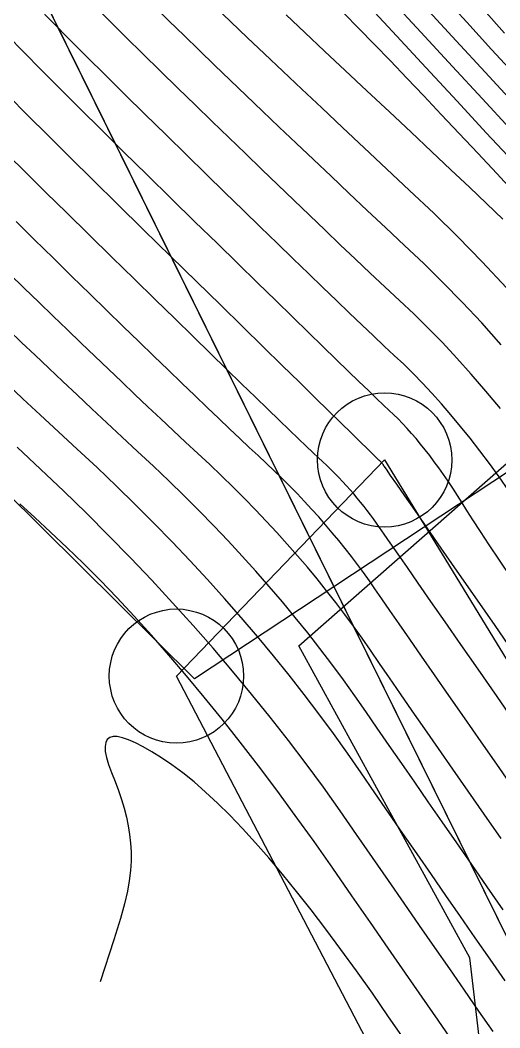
# Model space of a CAD drawing. Extents: x 83 to 1412852, y -76 to 4931706.
# Drawn here: x 1412632.88 to 1412636.45, y 4931556.84 to 4931564.35 of the extents above; entities that cross this region are included whole.
import ezdxf

# ---------------------------------------------------------------- set-up
doc = ezdxf.new("R2010")
doc.units = 0
doc.header["$MEASUREMENT"] = 0
doc.header["$PDMODE"] = 33
doc.header["$PDSIZE"] = 1
doc.layers.get('0').update_dxf_attribs({"color": 1, "linetype": 'CONTINUOUS'})
for name, color, linetype in [('Ground topo-Rev01', 1, 'CONTINUOUS'), ('New scratch layer', 1, 'CONTINUOUS'), ('nz-property-titles(LINZ DOWNLOAD)', 1, 'CONTINUOUS')]:
    doc.layers.add(name, color=color, linetype=linetype)

msp = doc.modelspace()

# ---------------------------------------------------------------- linework, layer by layer
for points in [[(1412636.4521, 4931561.4523), (1412636.3434, 4931561.583), (1412636.2351, 4931561.7085), (1412636.1273, 4931561.8288), (1412636.0199, 4931561.9439), (1412635.9129, 4931562.0537), (1412635.8064, 4931562.1583), (1412635.7002, 4931562.2577), (1412635.5925, 4931562.359), (1412635.4833, 4931562.462), (1412635.3724, 4931562.5669), (1412635.2601, 4931562.6735), (1412635.1461, 4931562.782), (1412635.0306, 4931562.8923), (1412634.9135, 4931563.0045), (1412634.7949, 4931563.1184), (1412634.6747, 4931563.2342), (1412634.553, 4931563.3517), (1412634.4296, 4931563.4711), (1412634.3048, 4931563.5923), (1412634.1783, 4931563.7153), (1412634.0503, 4931563.8401), (1412633.9207, 4931563.9668), (1412633.7896, 4931564.0953), (1412633.6638, 4931564.2192), (1412633.5433, 4931564.3386), (1412633.4281, 4931564.4535)], [(1412636.5485, 4931563.2899), (1412636.3468, 4931563.5079), (1412636.1297, 4931563.7427), (1412635.897, 4931563.9943), (1412635.6488, 4931564.2626), (1412635.4159, 4931564.5144)], [(1412636.5223, 4931563.5392), (1412636.3162, 4931563.762), (1412636.0954, 4931564.0007), (1412635.8599, 4931564.2554), (1412635.6393, 4931564.4948)], [(1412636.5838, 4931563.9146), (1412636.3858, 4931564.1286), (1412636.2009, 4931564.3314), (1412636.029, 4931564.523)], [(1412636.515, 4931560.841), (1412636.4424, 4931560.9438), (1412636.3701, 4931561.0431), (1412636.2981, 4931561.139), (1412636.2263, 4931561.2314), (1412636.1548, 4931561.3205), (1412636.0836, 4931561.4061), (1412636.0127, 4931561.4883), (1412635.942, 4931561.5671), (1412635.8717, 4931561.6425), (1412635.8016, 4931561.7145), (1412635.7318, 4931561.783), (1412635.6622, 4931561.8482), (1412635.5872, 4931561.9189), (1412635.5067, 4931561.9951), (1412635.4208, 4931562.0769), (1412635.3293, 4931562.1642), (1412635.2324, 4931562.2571), (1412635.1301, 4931562.3555), (1412635.0222, 4931562.4594), (1412634.9089, 4931562.569), (1412634.7901, 4931562.684), (1412634.6659, 4931562.8046), (1412634.5361, 4931562.9308), (1412634.4009, 4931563.0625), (1412634.2602, 4931563.1998), (1412634.1141, 4931563.3426), (1412633.9625, 4931563.4909), (1412633.8054, 4931563.6448), (1412633.6549, 4931563.793), (1412633.5111, 4931563.9353), (1412633.3739, 4931564.072), (1412633.2434, 4931564.2028), (1412633.1195, 4931564.328), (1412633.0023, 4931564.4473)], [(1412636.4576, 4931561.9287), (1412636.3126, 4931562.0904), (1412636.1681, 4931562.2452), (1412636.0243, 4931562.3929), (1412635.881, 4931562.5336), (1412635.7382, 4931562.6673), (1412635.5978, 4931562.7991), (1412635.4598, 4931562.9289), (1412635.3241, 4931563.0569), (1412635.1908, 4931563.1829), (1412635.0598, 4931563.307), (1412634.9311, 4931563.4292), (1412634.8048, 4931563.5495), (1412634.6809, 4931563.6678), (1412634.5593, 4931563.7843), (1412634.44, 4931563.8988), (1412634.3231, 4931564.0114), (1412634.2086, 4931564.1221), (1412634.0964, 4931564.2309), (1412633.9865, 4931564.3377), (1412633.879, 4931564.4427)], [(1412636.4979, 4931562.3521), (1412636.3164, 4931562.5465), (1412636.1356, 4931562.7321), (1412635.9556, 4931562.9089), (1412635.7762, 4931563.0769), (1412635.6032, 4931563.2392), (1412635.4364, 4931563.3959), (1412635.2758, 4931563.5469), (1412635.1215, 4931563.6923), (1412634.9735, 4931563.832), (1412634.8317, 4931563.9661), (1412634.6962, 4931564.0945), (1412634.5669, 4931564.2173), (1412634.4439, 4931564.3344), (1412634.3271, 4931564.4459)], [(1412636.4702, 4931562.8642), (1412636.3494, 4931562.9796), (1412636.2207, 4931563.102), (1412636.084, 4931563.2315), (1412635.9394, 4931563.3681), (1412635.7869, 4931563.5117), (1412635.6264, 4931563.6624), (1412635.458, 4931563.8201), (1412635.2967, 4931563.9713), (1412635.1427, 4931564.1159), (1412634.9959, 4931564.2538), (1412634.8563, 4931564.3852)], [(1412636.5691, 4931563.0467), (1412636.4243, 4931563.2032), (1412636.2832, 4931563.355), (1412636.1458, 4931563.5021), (1412636.012, 4931563.6444), (1412635.8818, 4931563.782), (1412635.7553, 4931563.9148), (1412635.6325, 4931564.043), (1412635.5133, 4931564.1664), (1412635.3978, 4931564.285), (1412635.286, 4931564.399)], [(1412636.5428, 4931563.7379), (1412636.3396, 4931563.9577), (1412636.1228, 4931564.192), (1412635.9201, 4931564.4131)], [(1412636.4816, 4931564.2498), (1412636.3266, 4931564.425)], [(1412636.5311, 4931560.1951), (1412636.4448, 4931560.3236), (1412636.3687, 4931560.4377), (1412636.303, 4931560.5374), (1412636.2474, 4931560.6229), (1412636.2021, 4931560.694), (1412636.1671, 4931560.7507), (1412636.1321, 4931560.8059), (1412636.0974, 4931560.8594), (1412636.0627, 4931560.9113), (1412636.0282, 4931560.9615), (1412635.9938, 4931561.0102), (1412635.9595, 4931561.0572), (1412635.9254, 4931561.1027), (1412635.8914, 4931561.1465), (1412635.8575, 4931561.1886), (1412635.8238, 4931561.2292), (1412635.7902, 4931561.2682), (1412635.7568, 4931561.3055), (1412635.7234, 4931561.3412), (1412635.6902, 4931561.3753), (1412635.6571, 4931561.4078), (1412635.6242, 4931561.4386), (1412635.5819, 4931561.4787), (1412635.5302, 4931561.5282), (1412635.4691, 4931561.5868), (1412635.3986, 4931561.6548), (1412635.3188, 4931561.7321), (1412635.2295, 4931561.8186), (1412635.1309, 4931561.9144), (1412635.0229, 4931562.0195), (1412634.9055, 4931562.1339), (1412634.7788, 4931562.2575), (1412634.6426, 4931562.3905), (1412634.4971, 4931562.5327), (1412634.3422, 4931562.6842), (1412634.1779, 4931562.845), (1412634.0042, 4931563.015), (1412633.8211, 4931563.1944), (1412633.6467, 4931563.3659), (1412633.4809, 4931563.5297), (1412633.3237, 4931563.6856), (1412633.1752, 4931563.8338), (1412633.0353, 4931563.9742), (1412632.904, 4931564.1068), (1412632.7814, 4931564.2316)], [(1412636.5755, 4931559.6018), (1412636.4123, 4931559.8365), (1412636.2638, 4931560.0501), (1412636.13, 4931560.2426), (1412636.0108, 4931560.4141), (1412635.9062, 4931560.5645), (1412635.8163, 4931560.6938), (1412635.7411, 4931560.802), (1412635.6805, 4931560.8892), (1412635.6345, 4931560.9553), (1412635.6032, 4931561.0003), (1412635.5866, 4931561.0243), (1412635.5846, 4931561.0272), (1412635.5825, 4931561.03), (1412635.5804, 4931561.0329), (1412635.5783, 4931561.0357), (1412635.576, 4931561.0386), (1412635.5738, 4931561.0414), (1412635.5714, 4931561.0442), (1412635.5691, 4931561.047), (1412635.5666, 4931561.0498), (1412635.5641, 4931561.0526), (1412635.5616, 4931561.0553), (1412635.559, 4931561.058), (1412635.5563, 4931561.0608), (1412635.5536, 4931561.0635), (1412635.5508, 4931561.0662), (1412635.548, 4931561.0689), (1412635.5451, 4931561.0716), (1412635.5297, 4931561.0865), (1412635.5018, 4931561.1138), (1412635.4613, 4931561.1533), (1412635.4083, 4931561.2051), (1412635.3427, 4931561.2692), (1412635.2647, 4931561.3456), (1412635.1741, 4931561.4343), (1412635.0709, 4931561.5353), (1412634.9553, 4931561.6485), (1412634.8271, 4931561.7741), (1412634.6863, 4931561.9119), (1412634.5331, 4931562.062), (1412634.3673, 4931562.2244), (1412634.1889, 4931562.3991), (1412633.9981, 4931562.586), (1412633.7947, 4931562.7853), (1412633.6015, 4931562.9751), (1412633.4187, 4931563.1554), (1412633.2461, 4931563.3262), (1412633.0837, 4931563.4875), (1412632.9317, 4931563.6394), (1412632.7899, 4931563.7818)], [(1412636.5804, 4931559.0872), (1412636.4273, 4931559.3074), (1412636.2862, 4931559.5105), (1412636.157, 4931559.6964), (1412636.0397, 4931559.8652), (1412635.9343, 4931560.0169), (1412635.8408, 4931560.1514), (1412635.7593, 4931560.2688), (1412635.6897, 4931560.3691), (1412635.632, 4931560.4522), (1412635.5862, 4931560.5182), (1412635.5523, 4931560.5671), (1412635.5303, 4931560.5989), (1412635.5078, 4931560.6305), (1412635.4846, 4931560.6619), (1412635.4608, 4931560.6932), (1412635.4364, 4931560.7244), (1412635.4114, 4931560.7554), (1412635.3858, 4931560.7863), (1412635.3596, 4931560.817), (1412635.3328, 4931560.8476), (1412635.3054, 4931560.8781), (1412635.2774, 4931560.9084), (1412635.2487, 4931560.9385), (1412635.2195, 4931560.9685), (1412635.1896, 4931560.9984), (1412635.1591, 4931561.0281), (1412635.1281, 4931561.0577), (1412635.0964, 4931561.0871), (1412635.0559, 4931561.1253), (1412635.0065, 4931561.1722), (1412634.9484, 4931561.2279), (1412634.8813, 4931561.2924), (1412634.8055, 4931561.3656), (1412634.7208, 4931561.4475), (1412634.6273, 4931561.5382), (1412634.5249, 4931561.6377), (1412634.4137, 4931561.7459), (1412634.2937, 4931561.8629), (1412634.1648, 4931561.9887), (1412634.0271, 4931562.1232), (1412633.8806, 4931562.2664), (1412633.7252, 4931562.4184), (1412633.561, 4931562.5792), (1412633.388, 4931562.7487), (1412633.2237, 4931562.9101), (1412633.0681, 4931563.0635), (1412632.9213, 4931563.2089), (1412632.7832, 4931563.3461)], [(1412636.5853, 4931558.5726), (1412636.4424, 4931558.7783), (1412636.3086, 4931558.9708), (1412636.184, 4931559.1502), (1412636.0686, 4931559.3163), (1412635.9624, 4931559.4693), (1412635.8654, 4931559.609), (1412635.7775, 4931559.7356), (1412635.6989, 4931559.849), (1412635.6294, 4931559.9492), (1412635.5691, 4931560.0361), (1412635.518, 4931560.1099), (1412635.4761, 4931560.1706), (1412635.433, 4931560.2309), (1412635.3888, 4931560.2909), (1412635.3434, 4931560.3507), (1412635.2968, 4931560.4102), (1412635.2491, 4931560.4695), (1412635.2002, 4931560.5284), (1412635.1502, 4931560.5871), (1412635.099, 4931560.6455), (1412635.0466, 4931560.7036), (1412634.9931, 4931560.7614), (1412634.9385, 4931560.819), (1412634.8826, 4931560.8763), (1412634.8256, 4931560.9333), (1412634.7675, 4931560.99), (1412634.7082, 4931561.0465), (1412634.6477, 4931561.1026), (1412634.5821, 4931561.164), (1412634.5113, 4931561.2307), (1412634.4354, 4931561.3025), (1412634.3544, 4931561.3796), (1412634.2682, 4931561.4619), (1412634.1769, 4931561.5494), (1412634.0805, 4931561.6422), (1412633.9789, 4931561.7402), (1412633.8722, 4931561.8434), (1412633.7603, 4931561.9518), (1412633.6434, 4931562.0654), (1412633.5212, 4931562.1843), (1412633.394, 4931562.3084), (1412633.2616, 4931562.4377), (1412633.124, 4931562.5723), (1412632.9813, 4931562.7121), (1412632.8458, 4931562.8452)], [(1412636.4574, 4931558.2492), (1412636.331, 4931558.4312), (1412636.2111, 4931558.6039), (1412636.0976, 4931558.7674), (1412635.9905, 4931558.9217), (1412635.8899, 4931559.0666), (1412635.7958, 4931559.2024), (1412635.7081, 4931559.3289), (1412635.6268, 4931559.4461), (1412635.5521, 4931559.5541), (1412635.4837, 4931559.6528), (1412635.4218, 4931559.7423), (1412635.3583, 4931559.8313), (1412635.293, 4931559.92), (1412635.2259, 4931560.0082), (1412635.1572, 4931560.096), (1412635.0868, 4931560.1835), (1412635.0146, 4931560.2705), (1412634.9408, 4931560.3571), (1412634.8652, 4931560.4433), (1412634.7879, 4931560.5291), (1412634.7089, 4931560.6145), (1412634.6282, 4931560.6995), (1412634.5458, 4931560.784), (1412634.4616, 4931560.8682), (1412634.3758, 4931560.9519), (1412634.2882, 4931561.0353), (1412634.199, 4931561.1182), (1412634.1082, 4931561.2028), (1412634.0161, 4931561.2891), (1412633.9225, 4931561.3771), (1412633.8275, 4931561.4668), (1412633.731, 4931561.5582), (1412633.6331, 4931561.6513), (1412633.5337, 4931561.7461), (1412633.4329, 4931561.8426), (1412633.3307, 4931561.9408), (1412633.227, 4931562.0407), (1412633.1219, 4931562.1422), (1412633.0153, 4931562.2455), (1412632.9073, 4931562.3504), (1412632.7979, 4931562.4571)], [(1412636.4725, 4931557.7201), (1412636.3534, 4931557.8916), (1412636.2381, 4931558.0577), (1412636.1265, 4931558.2185), (1412636.0186, 4931558.3741), (1412635.9144, 4931558.5243), (1412635.814, 4931558.6692), (1412635.7173, 4931558.8087), (1412635.6243, 4931558.943), (1412635.535, 4931559.072), (1412635.4494, 4931559.1956), (1412635.3676, 4931559.3139), (1412635.2835, 4931559.4317), (1412635.1971, 4931559.549), (1412635.1085, 4931559.6657), (1412635.0176, 4931559.7819), (1412634.9244, 4931559.8975), (1412634.829, 4931560.0126), (1412634.7313, 4931560.1271), (1412634.6314, 4931560.2411), (1412634.5292, 4931560.3546), (1412634.4247, 4931560.4675), (1412634.3179, 4931560.5799), (1412634.2089, 4931560.6918), (1412634.0976, 4931560.8031), (1412633.9841, 4931560.9138), (1412633.8683, 4931561.024), (1412633.7502, 4931561.1337), (1412633.6344, 4931561.2416), (1412633.5209, 4931561.3476), (1412633.4096, 4931561.4517), (1412633.3005, 4931561.5541), (1412633.1937, 4931561.6546), (1412633.0892, 4931561.7532), (1412632.9869, 4931561.8501), (1412632.8869, 4931561.9451), (1412632.7891, 4931562.0382)], [(1412636.4875, 4931557.191), (1412636.3758, 4931557.3519), (1412636.2651, 4931557.5115), (1412636.1554, 4931557.6696), (1412636.0467, 4931557.8264), (1412635.939, 4931557.9819), (1412635.8322, 4931558.1359), (1412635.7265, 4931558.2886), (1412635.6217, 4931558.4399), (1412635.5179, 4931558.5899), (1412635.4152, 4931558.7384), (1412635.3134, 4931558.8856), (1412635.2087, 4931559.0322), (1412635.1013, 4931559.178), (1412634.9911, 4931559.3232), (1412634.878, 4931559.4677), (1412634.7621, 4931559.6115), (1412634.6434, 4931559.7547), (1412634.5219, 4931559.8972), (1412634.3976, 4931560.039), (1412634.2704, 4931560.1801), (1412634.1405, 4931560.3206), (1412634.0077, 4931560.4604), (1412633.8721, 4931560.5995), (1412633.7337, 4931560.738), (1412633.5924, 4931560.8757), (1412633.4484, 4931561.0128), (1412633.3015, 4931561.1493), (1412633.1606, 4931561.2803), (1412633.0256, 4931561.406), (1412632.8966, 4931561.5264), (1412632.7736, 4931561.6413)], [(1412636.3982, 4931556.8123), (1412636.2922, 4931556.9652), (1412636.1844, 4931557.1208), (1412636.0748, 4931557.2788), (1412635.9635, 4931557.4395), (1412635.8505, 4931557.6027), (1412635.7357, 4931557.7685), (1412635.6192, 4931557.9369), (1412635.5009, 4931558.1078), (1412635.3809, 4931558.2813), (1412635.2591, 4931558.4573), (1412635.134, 4931558.6326), (1412635.0055, 4931558.807), (1412634.8736, 4931558.9807), (1412634.7384, 4931559.1535), (1412634.5998, 4931559.3255), (1412634.4578, 4931559.4968), (1412634.3125, 4931559.6672), (1412634.1638, 4931559.8368), (1412634.0117, 4931560.0056), (1412633.8562, 4931560.1736), (1412633.6974, 4931560.3409), (1412633.5352, 4931560.5073), (1412633.3697, 4931560.6729), (1412633.2007, 4931560.8376), (1412633.0284, 4931561.0016), (1412632.8528, 4931561.1648)], [(1412636.1029, 4931556.7312), (1412635.988, 4931556.8971), (1412635.8687, 4931557.0695), (1412635.7449, 4931557.2484), (1412635.6166, 4931557.4338), (1412635.4838, 4931557.6257), (1412635.3466, 4931557.8241), (1412635.2049, 4931558.029), (1412635.0644, 4931558.2282), (1412634.9251, 4931558.4218), (1412634.787, 4931558.6096), (1412634.6501, 4931558.7917), (1412634.5144, 4931558.9681), (1412634.3799, 4931559.1388), (1412634.2467, 4931559.3038), (1412634.1146, 4931559.4631), (1412633.9838, 4931559.6167), (1412633.8541, 4931559.7646), (1412633.7257, 4931559.9068), (1412633.5985, 4931560.0433), (1412633.4725, 4931560.1741), (1412633.3477, 4931560.2992), (1412633.2241, 4931560.4186), (1412633.1017, 4931560.5323), (1412632.9846, 4931560.6404), (1412632.8729, 4931560.743)], [(1412635.7355, 4931556.7551), (1412635.6194, 4931556.923), (1412635.4986, 4931557.0976), (1412635.3805, 4931557.2645), (1412635.2651, 4931557.4238), (1412635.1524, 4931557.5755), (1412635.0423, 4931557.7195), (1412634.9348, 4931557.8559), (1412634.83, 4931557.9846), (1412634.7279, 4931558.1057), (1412634.6284, 4931558.2191), (1412634.5316, 4931558.3249), (1412634.4375, 4931558.4231), (1412634.346, 4931558.5136), (1412634.2572, 4931558.5965), (1412634.171, 4931558.6718), (1412634.0875, 4931558.7394), (1412634.0066, 4931558.7993), (1412633.9284, 4931558.8516), (1412633.8569, 4931558.8965), (1412633.7921, 4931558.9339), (1412633.7339, 4931558.9638), (1412633.6823, 4931558.9863), (1412633.6375, 4931559.0014), (1412633.5993, 4931559.009), (1412633.5678, 4931559.0091), (1412633.5429, 4931559.0018), (1412633.5247, 4931558.987), (1412633.5132, 4931558.9648), (1412633.5084, 4931558.9351), (1412633.5102, 4931558.898), (1412633.5186, 4931558.8534), (1412633.5338, 4931558.8013), (1412633.5556, 4931558.7418), (1412633.5841, 4931558.6749), (1412633.6095, 4931558.6082), (1412633.6319, 4931558.5419), (1412633.6512, 4931558.4759), (1412633.6675, 4931558.4102), (1412633.6807, 4931558.3449), (1412633.6908, 4931558.2798), (1412633.6979, 4931558.2151), (1412633.702, 4931558.1507), (1412633.7017, 4931558.0827), (1412633.6971, 4931558.0112), (1412633.6881, 4931557.9362), (1412633.6748, 4931557.8576), (1412633.6534, 4931557.7639), (1412633.6238, 4931557.655), (1412633.5746, 4931557.4962), (1412633.4713, 4931557.183)]]:
    msp.add_lwpolyline(points)
at = {"layer": 'Ground topo-Rev01', "color": 7}
for p in [(1412635.59, 4931561.07, 74.18), (1412634.04, 4931559.46, 75.7)]:
    msp.add_point(p, dxfattribs=at)
at = {"layer": 'New scratch layer', "color": 7, "linetype": 'Continuous', "flags": 128}
for points in [[(1412633.05, 4931574.19), (1412638.3617, 4931562.2053), (1412634.1742, 4931559.4392), (1412631.0513, 4931562.5329), (1412631.84, 4931565.9), (1412632.91, 4931569.41), (1412633.05, 4931574.19)], [(1412636.951, 4931565.5558), (1412646.51, 4931569.94), (1412645.797, 4931568.353), (1412646.438, 4931561.5502), (1412653.654, 4931556.2255), (1412643.3235, 4931553.913), (1412640.9075, 4931553.6177), (1412636.5975, 4931554.1933), (1412636.2232, 4931557.3625), (1412634.9512, 4931559.6844), (1412637.353, 4931561.7958), (1412636.951, 4931565.5558)], [(1412634.04, 4931559.46), (1412635.59, 4931561.07), (1412639.91, 4931554), (1412636.829, 4931554.1176), (1412634.04, 4931559.46)]]:
    msp.add_lwpolyline(points, close=True, dxfattribs=at)
at = {"layer": 'nz-property-titles(LINZ DOWNLOAD)', "color": 7, "linetype": 'Continuous', "flags": 128}
for points in [[(1412682.6976, 4931640.4661), (1412710.0542, 4931647.1502), (1412737.4109, 4931653.8343), (1412764.2034, 4931660.3826), (1412779.0056, 4931654.3897), (1412775.7415, 4931621.4763), (1412777.1677, 4931607.1614), (1412789.2451, 4931608.3998), (1412777.3597, 4931579.1021), (1412649.6779, 4931531.3126), (1412643.4109, 4931543.7005), (1412638.8951, 4931552.6625), (1412621.5757, 4931587.7655), (1412660.6624, 4931597.3016), (1412699.7478, 4931606.8393), (1412682.6976, 4931640.4661)], [(1412590.0806, 4931596.305), (1412611.4223, 4931607.0828), (1412621.5757, 4931587.7655), (1412638.8951, 4931552.6625), (1412643.4109, 4931543.7005), (1412600.7049, 4931520.752), (1412596.2964, 4931529.7672), (1412591.8094, 4931538.9354), (1412590.0806, 4931596.305)]]:
    msp.add_lwpolyline(points, close=True, dxfattribs=at)

doc.saveas('drawing.dxf')
